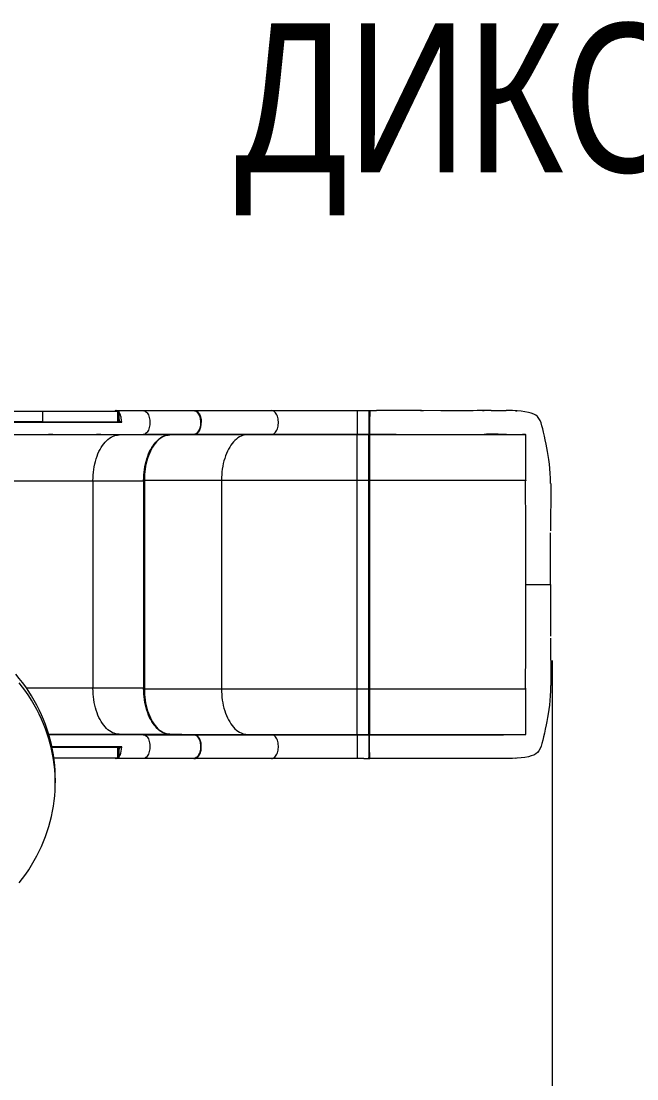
# Model space of a CAD drawing. Header units: millimetres. Extents: x -4375 to 4179, y -2869 to 2308.
# Drawn here: x 1110 to 2350, y -1137 to 994 of the extents above; entities that cross this region are included whole.
import ezdxf

# ---------------------------------------------------------------- set-up
doc = ezdxf.new("R2010")
doc.units = ezdxf.units.MM
for name, color, linetype in [('DIKOM_АРТИКУЛ', 7, 'Continuous'), ('DIKOM_ОБЪЕКТ', 7, 'Continuous'), ('DIKOM_РАЗМЕР_ЗОНА', 7, 'Continuous'), ('DIKOM_РАЗМЕР_ОБЪЕКТА', 7, 'Continuous')]:
    doc.layers.add(name, color=color, linetype=linetype)
doc.styles.add('style1', font='arial.ttf', dxfattribs={"width": 0.8})
doc.dimstyles.new('1-50', dxfattribs={"dimtxt": 300, "dimasz": 200, "dimexe": 100, "dimexo": 0, "dimgap": 100, "dimtad": 1, "dimtxsty": 'style1', "dimcen": 200, "dimclrd": 7, "dimclre": 7, "dimclrt": 7, "dimadec": 1, "dimazin": 2, "dimtfac": 1, "dimtmove": 0, "dimatfit": 2, "dimfxl": 0, "dimlwd": 25, "dimlwe": 18, "dimarcsym": 0})

# ---------------------------------------------------------------- blocks, each defined once
blk = doc.blocks.new('*D1')
at = {"layer": 'Defpoints', "color": 0, "transparency": 16777216}
for p in [(-2171.2, -294.2), (2178.8, -294.2), (-2171.2, -1386.7)]:
    blk.add_point(p, dxfattribs=at)
at = {"layer": 'DIKOM_РАЗМЕР_ОБЪЕКТА', "color": 7, "lineweight": 18, "transparency": 16777216}
for p, q in [((-2171.2, -294.2), (-2171.2, -1486.7)), ((2178.8, -294.2), (2178.8, -1486.7))]:
    blk.add_line(p, q, dxfattribs=at)
at = {"layer": 'DIKOM_РАЗМЕР_ОБЪЕКТА', "color": 7, "lineweight": 25, "transparency": 16777216}
blk.add_line((1978.8, -1386.7), (-1971.2, -1386.7), dxfattribs=at)
at = {"layer": 'DIKOM_РАЗМЕР_ОБЪЕКТА', "color": 7, "transparency": 16777216}
for points in [[(-1971.2, -1353.4), (-1971.2, -1420.1), (-2171.2, -1386.7)], [(1978.8, -1353.4), (1978.8, -1420.1), (2178.8, -1386.7)]]:
    blk.add_solid(points, dxfattribs=at)
at = {"layer": 'DIKOM_РАЗМЕР_ОБЪЕКТА', "color": 7, "transparency": 16777216, "insert": (-21.2, -1133.5), "char_height": 300, "attachment_point": 5, "style": 'style1'}
blk.add_mtext('4350', dxfattribs=at)
blk = doc.blocks.new('*D3')
at = {"layer": 'Defpoints', "color": 0, "transparency": 16777216}
for p in [(4178.8, -187.3), (-3671.2, -1137.3), (-3671.2, -2768.6)]:
    blk.add_point(p, dxfattribs=at)
at = {"layer": 'DIKOM_РАЗМЕР_ЗОНА', "color": 7, "lineweight": 18, "transparency": 16777216}
for p, q in [((4178.8, -187.3), (4178.8, -2868.6)), ((-3671.2, -1137.3), (-3671.2, -2868.6))]:
    blk.add_line(p, q, dxfattribs=at)
at = {"layer": 'DIKOM_РАЗМЕР_ЗОНА', "color": 7, "lineweight": 25, "transparency": 16777216}
blk.add_line((3978.8, -2768.6), (-3471.2, -2768.6), dxfattribs=at)
at = {"layer": 'DIKOM_РАЗМЕР_ЗОНА', "color": 7, "transparency": 16777216}
for points in [[(-3471.2, -2735.3), (-3471.2, -2801.9), (-3671.2, -2768.6)], [(3978.8, -2735.3), (3978.8, -2801.9), (4178.8, -2768.6)]]:
    blk.add_solid(points, dxfattribs=at)
at = {"layer": 'DIKOM_РАЗМЕР_ЗОНА', "color": 7, "transparency": 16777216, "insert": (253.8, -2515.4), "char_height": 300, "attachment_point": 5, "style": 'style1'}
blk.add_mtext('7850', dxfattribs=at)

msp = doc.modelspace()

# ---------------------------------------------------------------- linework, layer by layer
at = {"layer": 'DIKOM_ОБЪЕКТ', "color": 7, "linetype": 'Continuous', "lineweight": 15}
for p, q in [((1152.682, 207.668), (1009.931, 207.668)), ((1152.682, 207.668), (1152.682, 186.668)), ((1304.542, 207.668), (1152.682, 207.668)), ((1300.331, 209.168), (1300.378, 209.168)), ((1300.378, 209.168), (1300.943, 209.168)), ((1300.943, 209.168), (1355.203, 209.168)), ((1304.542, 186.668), (1304.542, 207.668)), ((1306.441, 207.668), (1304.542, 207.668)), ((1306.441, 207.668), (1306.441, 186.668)), ((1355.203, 209.168), (1449.406, 209.168)), ((1392.542, 209.168), (1432.119, 209.168)), ((1449.406, 209.168), (1457.249, 209.168)), ((1458.756, 209.168), (1459.775, 209.052)), ((1458.756, 209.168), (1614.055, 209.168)), ((1614.055, 209.168), (1786.128, 209.168)), ((1786.128, 209.168), (1786.128, 161.168)), ((1786.128, 209.168), (1800.128, 209.168)), ((1800.128, 209.168), (1809.703, 209.168)), ((1802.128, 209.18), (1801.982, 209.155)), ((1802.128, 209.18), (1811.561, 209.187)), ((1809.979, 208.019), (1810.855, 208.895)), ((1810.861, 208.712), (1810.855, 208.895)), ((1811.56, 209.177), (1825.333, 209.182)), ((1811.561, 209.187), (1811.567, 208.999)), ((1826.128, 209.196), (1825.333, 209.195)), ((2038.656, 209.127), (2040.862, 209.152)), ((2040.862, 209.152), (2042.014, 209.165)), ((2105.295, 208.851), (2106.008, 208.81)), ((1152.682, 186.668), (1009.931, 186.668)), ((1039.736, 185.69), (1312.225, 185.69)), ((1152.682, 186.668), (1304.542, 186.668)), ((1306.441, 186.668), (1304.542, 186.668)), ((1309.663, 186.668), (1306.917, 186.668)), ((1039.736, 161.168), (1355.203, 161.168)), ((1307.023, 160.167), (1039.736, 160.167)), ((1355.203, 161.168), (1307.023, 160.167)), ((1409.068, 160.167), (1307.023, 160.167)), ((1457.249, 161.168), (1355.203, 161.168)), ((1409.068, 160.167), (1457.249, 161.168)), ((1565.561, 160.665), (1433.034, 160.665)), ((1458.756, 161.168), (1455.746, 161.137)), ((1458.445, 161.318), (1457.249, 161.168)), ((1614.055, 161.168), (1458.756, 161.168)), ((1614.055, 161.168), (1565.561, 160.665)), ((1786.128, 160.665), (1565.561, 160.665)), ((1786.128, 161.168), (1614.055, 161.168)), ((1786.128, 160.665), (1786.128, 161.168)), ((1809.703, 161.168), (1786.128, 161.168)), ((1809.703, 160.665), (1786.128, 160.665)), ((1786.128, 68.667), (1786.128, 160.665)), ((1809.703, 161.276), (1809.703, 161.168)), ((1809.703, 160.665), (1809.703, 161.168)), ((1809.703, 68.667), (1809.703, 160.665)), ((1810.835, 160.958), (1809.855, 161.939)), ((1810.835, 161.461), (1809.919, 162.378)), ((1810.203, 161.668), (1810.203, 161.165)), ((1810.203, 161.165), (1810.203, 68.667)), ((1810.835, 160.958), (1810.835, 161.461)), ((1810.835, 68.667), (1810.835, 160.958)), ((1811.542, 161.456), (1811.542, 161.344)), ((1811.543, 161.168), (1811.543, 160.665)), ((2126.046, 160.665), (1811.543, 160.665)), ((1811.543, 160.665), (1811.543, 68.667)), ((1865.238, 161.168), (2022.408, 161.168)), ((2022.408, 161.168), (2036.702, 161.168)), ((2036.702, 161.168), (2042.046, 161.168)), ((2125.523, 160.724), (2125.984, 160.688)), ((2125.984, 160.688), (2126.043, 160.668)), ((2126.043, 160.668), (2126.046, 160.665)), ((2126.046, 159.322), (2126.046, 159.341)), ((2126.046, 140.227), (2126.046, 145.001)), ((2126.046, 119.602), (2126.046, 140.227)), ((2126.046, 113.197), (2126.046, 119.602)), ((2126.046, 89.411), (2126.046, 113.197)), ((2126.046, 75.83), (2126.046, 89.411)), ((1039.736, 67.668), (1254.254, 67.668)), ((1254.254, 67.668), (1356.299, 67.668)), ((1254.254, 67.668), (1254.254, -350.332)), ((1356.299, 67.668), (1356.299, -350.332)), ((1356.299, 67.668), (1356.513, 67.668)), ((1356.513, 67.668), (1356.513, -350.332)), ((1356.521, 68.667), (1357.059, 68.667)), ((1357.059, 68.667), (1357.806, 68.667)), ((1357.059, -351.33), (1357.059, 68.667)), ((1513.106, 68.667), (1357.806, 68.667)), ((1357.806, 68.667), (1357.806, -351.33)), ((1513.106, 68.667), (1513.106, -351.33)), ((1786.128, 68.667), (1513.106, 68.667)), ((1809.703, 68.667), (1786.128, 68.667)), ((1786.128, -351.33), (1786.128, 68.667)), ((1809.703, -351.33), (1809.703, 68.667)), ((1809.703, 68.667), (1810.203, 68.667)), ((1810.203, 68.667), (1810.203, -351.33)), ((1810.835, 68.667), (1810.203, 68.667)), ((1811.543, 68.667), (1810.835, 68.667)), ((1810.835, -351.33), (1810.835, 68.667)), ((2126.046, 68.667), (1811.543, 68.667)), ((1811.543, 68.667), (1811.543, -351.33)), ((2126.046, 68.667), (2126.046, 75.83)), ((2126.046, 68.667), (2126.046, 68.178)), ((2126.046, 68.178), (2126.046, 67.568)), ((2126.046, -141.332), (2126.046, 3.378)), ((2176.045, -140.769), (2176.021, -119.496)), ((2126.046, -286.042), (2126.046, -141.332)), ((2176.045, -141.895), (2176.042, -142.915)), ((2176.046, -141.332), (2176.045, -140.769)), ((1254.254, -350.332), (1120.637, -350.332)), ((1356.299, -350.332), (1254.254, -350.332)), ((1356.513, -350.332), (1356.299, -350.332)), ((1357.059, -351.33), (1356.529, -351.33)), ((1357.806, -351.33), (1357.059, -351.33)), ((1357.806, -351.33), (1513.106, -351.33)), ((1513.106, -351.33), (1786.128, -351.33)), ((1786.128, -443.328), (1786.128, -351.33)), ((1786.128, -351.33), (1809.703, -351.33)), ((1809.703, -443.328), (1809.703, -351.33)), ((1809.703, -351.33), (1810.203, -351.33)), ((1810.203, -351.33), (1810.203, -443.828)), ((1810.203, -351.33), (1810.835, -351.33)), ((1811.543, -351.33), (1810.835, -351.33)), ((1810.835, -443.621), (1810.835, -351.33)), ((1811.543, -351.33), (2126.046, -351.33)), ((1811.543, -351.33), (1811.543, -443.328)), ((2126.046, -350.841), (2126.046, -350.231)), ((2126.046, -351.33), (2126.046, -350.841)), ((2126.046, -358.493), (2126.046, -351.33)), ((2126.046, -372.074), (2126.046, -358.493)), ((2175.941, -352.686), (2175.84, -355.015)), ((2176.042, -350.357), (2175.941, -352.686)), ((2126.046, -395.86), (2126.046, -372.074)), ((2126.046, -402.265), (2126.046, -395.86)), ((2126.046, -422.89), (2126.046, -402.265)), ((2126.046, -427.665), (2126.046, -422.89)), ((1165.254, -442.83), (1307.023, -442.83)), ((1355.203, -443.832), (1165.55, -443.832)), ((1307.023, -442.83), (1355.203, -443.832)), ((1307.023, -442.83), (1409.068, -442.83)), ((1355.203, -443.832), (1457.249, -443.832)), ((1398.008, -440.683), (1398.193, -440.761)), ((1457.249, -443.832), (1409.068, -442.83)), ((1433.034, -443.328), (1565.561, -443.328)), ((1455.746, -443.8), (1458.756, -443.832)), ((1458.756, -443.832), (1614.055, -443.832)), ((1565.561, -443.328), (1614.055, -443.832)), ((1565.561, -443.328), (1786.128, -443.328)), ((1614.055, -443.832), (1786.128, -443.832)), ((1786.128, -443.832), (1786.128, -443.328)), ((1786.128, -443.328), (1809.703, -443.328)), ((1786.128, -443.832), (1786.128, -491.832)), ((1786.128, -443.832), (1809.703, -443.832)), ((1809.703, -443.832), (1809.703, -443.328)), ((1809.703, -443.924), (1809.871, -444.41)), ((1810.015, -445.139), (1810.015, -444.722)), ((1810.835, -444.125), (1810.173, -444.787)), ((1810.203, -444.254), (1810.835, -443.621)), ((1810.203, -443.828), (1810.203, -444.332)), ((1810.835, -444.125), (1810.835, -443.621)), ((1811.542, -444.12), (1811.542, -444.007)), ((1811.543, -443.328), (2126.046, -443.328)), ((1811.543, -443.328), (1811.543, -443.832)), ((1811.543, -443.832), (2022.408, -443.832)), ((2022.408, -443.832), (2036.702, -443.832)), ((2036.702, -443.832), (2042.046, -443.832)), ((2125.523, -443.387), (2125.984, -443.351)), ((2125.984, -443.351), (2126.043, -443.332)), ((2126.043, -443.332), (2126.046, -443.328)), ((2126.046, -442.004), (2126.046, -441.985)), ((1312.225, -468.353), (1171.709, -468.353)), ((1471.774, -467.832), (1472.522, -467.832)), ((1304.542, -469.332), (1171.911, -469.332)), ((1304.542, -490.332), (1304.542, -469.332)), ((1306.441, -469.332), (1304.542, -469.332)), ((1306.441, -469.332), (1306.441, -490.332)), ((1309.663, -469.332), (1306.919, -469.332)), ((1175.482, -490.332), (1304.542, -490.332)), ((1300.378, -491.832), (1300.331, -491.832)), ((1300.943, -491.832), (1300.378, -491.832)), ((1355.203, -491.832), (1300.943, -491.832)), ((1306.441, -490.332), (1304.542, -490.332)), ((1449.406, -491.832), (1355.203, -491.832)), ((1432.119, -491.832), (1392.542, -491.832)), ((1457.249, -491.832), (1449.406, -491.832)), ((1457.25, -491.832), (1458.756, -491.832)), ((1614.055, -491.832), (1458.756, -491.832)), ((1786.128, -491.832), (1614.055, -491.832)), ((1800.128, -491.832), (1786.128, -491.832)), ((1800.128, -491.832), (1809.703, -491.832)), ((1802.027, -491.832), (1802.128, -491.843)), ((1802.128, -491.843), (1811.561, -491.851)), ((1809.845, -491.04), (1809.704, -491.716)), ((1810.855, -491.558), (1810.016, -490.719)), ((1825.333, -491.846), (1811.56, -491.84)), ((1811.561, -491.851), (1811.567, -491.665)), ((1826.128, -491.859), (1825.333, -491.858)), ((2040.775, -491.814), (2038.719, -491.79)), ((2042.014, -491.828), (2040.775, -491.814)), ((2106.26, -491.449), (2105.295, -491.514)), ((2106.855, -491.409), (2106.26, -491.449)), ((1178.271, -531.79), (1178.271, -540.67))]:
    msp.add_line(p, q, dxfattribs=at)
at = {"layer": 'DIKOM_ОБЪЕКТ', "color": 7, "linetype": 'Continuous', "lineweight": 15, "flags": 128}
for points in [[(1312.225, 185.69), (1311.983, 190.144), (1311.336, 194.521), (1310.963, 196.211), (1310.525, 197.848), (1310.023, 199.42), (1309.459, 200.916), (1308.835, 202.323), (1307.478, 204.736), (1306.441, 206.018)], [(1307.586, 186.668), (1307.284, 190.492), (1306.658, 194.091), (1306.441, 194.857)], [(1306.441, 193.09), (1306.865, 190.4), (1307.1, 186.668)], [(1306.928, 186.469), (1306.751, 189.719), (1306.441, 192.082)], [(1355.203, 209.168), (1356.929, 208.979), (1358.627, 208.414), (1360.271, 207.483), (1361.835, 206.2), (1363.295, 204.585), (1364.627, 202.664), (1365.81, 200.467), (1366.826, 198.028), (1367.659, 195.387), (1368.295, 192.585), (1368.725, 189.666), (1368.942, 186.675), (1368.942, 183.661), (1368.725, 180.671), (1368.295, 177.752), (1367.659, 174.95), (1366.826, 172.309), (1365.81, 169.87), (1364.627, 167.673), (1363.295, 165.752), (1361.835, 164.137), (1360.271, 162.854), (1358.627, 161.922), (1356.929, 161.358), (1355.203, 161.168)], [(1457.249, 209.168), (1457.664, 209.157), (1458.604, 209.021)], [(1458.604, 209.021), (1459.111, 208.948), (1460.283, 208.579), (1461.488, 208.003), (1462.632, 207.258), (1464.119, 205.967), (1465.554, 204.311), (1466.876, 202.323), (1467.259, 201.645), (1467.662, 200.866), (1468.051, 200.048), (1468.283, 199.522), (1468.547, 198.884), (1469.308, 196.747), (1469.969, 194.345), (1470.424, 192.126), (1470.719, 190.127), (1470.956, 187.4), (1471.015, 185.175), (1470.751, 180.488), (1469.965, 175.975), (1469.594, 174.55), (1469.172, 173.171), (1468.818, 172.159), (1468.405, 171.105), (1467.653, 169.451), (1467.112, 168.425), (1466.638, 167.617), (1466.036, 166.694), (1465.462, 165.907), (1464.912, 165.23), (1462.506, 162.988), (1461.77, 162.499), (1461.382, 162.275), (1460.617, 161.898), (1459.212, 161.414), (1458.445, 161.318)], [(1459.775, 209.052), (1460.557, 208.962), (1462.327, 208.347), (1463.86, 207.457), (1465.202, 206.375), (1466.411, 205.117), (1467.446, 203.783), (1468.282, 202.494), (1469.266, 200.669), (1470.167, 198.594), (1470.901, 196.468), (1471.521, 194.154), (1472.065, 191.307), (1472.403, 188.319), (1472.522, 185.168)], [(1460.506, 161.859), (1460.818, 161.913), (1463.374, 163.261), (1465.72, 165.442), (1467.781, 168.387), (1469.476, 171.977), (1470.731, 176.06), (1471.511, 180.516), (1471.774, 185.146), (1471.514, 189.801), (1470.742, 194.23), (1469.485, 198.337), (1467.799, 201.92), (1465.74, 204.871), (1463.388, 207.065), (1460.84, 208.417), (1460.499, 208.475)], [(1614.055, 161.168), (1615.781, 161.358), (1617.479, 161.922), (1619.123, 162.854), (1620.687, 164.137), (1622.147, 165.752), (1623.479, 167.673), (1624.662, 169.87), (1625.678, 172.309), (1626.511, 174.95), (1627.148, 177.752), (1627.577, 180.671), (1627.794, 183.661), (1627.794, 186.675), (1627.577, 189.666), (1627.148, 192.585), (1626.511, 195.387), (1625.678, 198.028), (1624.662, 200.467), (1623.479, 202.664), (1622.147, 204.585), (1620.687, 206.2), (1619.123, 207.483), (1617.479, 208.414), (1615.781, 208.979), (1614.055, 209.168)], [(1809.703, 209.168), (1809.703, 209.157), (1809.704, 209.004)], [(1809.704, 209.052), (1809.937, 208.324), (1810.104, 207.114), (1810.18, 205.726), (1810.2, 204.357), (1810.201, 202.731), (1810.201, 201.022), (1810.202, 199.162), (1810.201, 196.166), (1810.201, 192.977), (1810.202, 189.591), (1810.201, 186.121), (1810.202, 182.622), (1810.202, 179.207), (1810.201, 175.909), (1810.202, 172.897), (1810.202, 171.06), (1810.2, 169.268), (1810.184, 167.089), (1810.141, 165.286), (1810.043, 163.526), (1809.888, 162.086), (1809.703, 161.26)], [(1809.704, 209.004), (1809.704, 208.948), (1809.705, 208.58), (1809.704, 207.983), (1809.704, 207.215), (1809.704, 205.966), (1809.704, 204.272), (1809.703, 202.311), (1809.704, 201.135), (1809.704, 199.788), (1809.705, 198.521), (1809.704, 196.403), (1809.703, 194.126), (1809.704, 192.144), (1809.704, 189.855), (1809.704, 187.52), (1809.704, 186.342), (1809.703, 185.752), (1809.703, 185.457), (1809.703, 185.31), (1809.703, 185.236), (1809.703, 185.199), (1809.703, 185.18), (1809.703, 185.171), (1809.703, 185.167), (1809.703, 185.164), (1809.703, 185.163), (1809.703, 185.163), (1809.703, 185.162), (1809.703, 185.162), (1809.703, 185.162), (1809.703, 185.162), (1809.703, 185.162), (1809.703, 185.162), (1809.703, 184.874), (1809.703, 183.887), (1809.704, 182.43), (1809.705, 181.309), (1809.705, 180.492), (1809.704, 178.207), (1809.704, 177.088), (1809.703, 176.536), (1809.703, 176.262), (1809.703, 176.126), (1809.703, 176.058), (1809.703, 176.023), (1809.703, 176.006), (1809.703, 175.998), (1809.703, 175.994), (1809.703, 175.992), (1809.703, 175.99), (1809.703, 175.99), (1809.703, 175.99), (1809.703, 175.99), (1809.703, 175.989), (1809.703, 175.989), (1809.703, 175.989), (1809.703, 175.989), (1809.703, 175.736), (1809.703, 174.839), (1809.704, 173.53), (1809.705, 172.553), (1809.705, 171.853), (1809.704, 169.957), (1809.704, 169.062), (1809.703, 168.63), (1809.703, 168.417), (1809.703, 168.312), (1809.703, 168.259), (1809.703, 168.233), (1809.703, 168.22), (1809.703, 168.214), (1809.703, 168.21), (1809.703, 168.209), (1809.703, 168.208), (1809.703, 168.208), (1809.703, 168.207), (1809.703, 168.207), (1809.703, 168.207), (1809.703, 168.207), (1809.703, 168.207), (1809.703, 168.207), (1809.703, 168.014), (1809.704, 166.632), (1809.705, 165.479), (1809.705, 164.598), (1809.704, 163.743), (1809.703, 163.004), (1809.703, 162.211), (1809.704, 161.894), (1809.703, 161.756), (1809.703, 161.693), (1809.703, 161.663), (1809.703, 161.648), (1809.703, 161.641), (1809.703, 161.637), (1809.703, 161.635), (1809.703, 161.634), (1809.703, 161.634), (1809.703, 161.634), (1809.703, 161.633), (1809.703, 161.633), (1809.703, 161.633), (1809.703, 161.633), (1809.703, 161.633), (1809.703, 161.633), (1809.703, 161.633), (1809.703, 161.633), (1809.703, 161.633), (1809.703, 161.633), (1809.703, 161.633), (1809.703, 161.631), (1809.703, 161.626), (1809.703, 161.605), (1809.703, 161.524), (1809.703, 161.409), (1809.703, 161.285), (1809.703, 161.276)], [(1810.835, 161.461), (1810.834, 161.918), (1810.83, 163.273), (1810.822, 165.464), (1810.814, 168.424), (1810.808, 172.011), (1810.804, 176.114), (1810.806, 180.562), (1810.812, 185.178), (1810.824, 189.825), (1810.839, 194.266), (1810.854, 198.377), (1810.868, 201.964), (1810.876, 204.921), (1810.877, 207.11), (1810.87, 208.452), (1810.861, 208.712)], [(1810.862, 208.823), (1811.188, 209.038), (1811.573, 209.112)], [(1811.567, 208.999), (1811.576, 208.739), (1811.583, 207.38), (1811.581, 205.163), (1811.574, 202.168), (1811.561, 198.536), (1811.547, 194.374), (1811.533, 189.879), (1811.521, 185.176), (1811.515, 180.504), (1811.513, 176.003), (1811.516, 171.85), (1811.523, 168.219), (1811.53, 165.222), (1811.537, 163.004), (1811.541, 161.631), (1811.542, 161.456)], [(2056.032, 209.075), (2051.918, 209.076), (2043.944, 209.139), (2040.862, 209.132), (2035.815, 209.12), (2027.754, 209.073), (2019.693, 209.036), (1955.191, 209.051), (1916.156, 209.143), (1890.659, 209.204), (1826.128, 209.196)], [(1913.887, 209.168), (1918.425, 209.144), (1919.857, 209.135)], [(2056.032, 209.068), (2059.06, 209.097), (2063.791, 209.15), (2067.97, 209.193), (2071.647, 209.23), (2075.545, 209.265), (2079.762, 209.283), (2084.212, 209.254), (2086.546, 209.213)], [(2176.091, 62.187), (2176.085, 63.112), (2175.823, 72.981), (2175.221, 82.77), (2174.404, 92.341), (2173.414, 101.528), (2172.275, 110.367), (2171.014, 118.865), (2169.682, 126.873), (2168.306, 134.422), (2166.905, 141.575), (2165.143, 150.035), (2163.419, 157.989), (2161.766, 165.458), (2160.151, 172.398), (2158.503, 178.704), (2156.738, 184.326), (2154.762, 189.226), (2152.435, 193.437), (2149.614, 196.971), (2146.182, 199.861), (2142.008, 202.187), (2136.991, 204.091), (2131.12, 205.675), (2124.386, 206.974), (2116.837, 207.976), (2108.439, 208.678), (2106.008, 208.782), (2099.155, 209.076), (2089.143, 209.216), (2086.546, 209.211)], [(2106.008, 208.81), (2107.421, 208.728), (2107.666, 208.711)], [(1458.756, 161.168), (1460.2, 161.301), (1461.391, 161.612), (1462.328, 161.99), (1463.017, 162.347), (1463.468, 162.618), (1464.033, 163.002), (1464.852, 163.65), (1465.645, 164.389), (1466.409, 165.218), (1467.14, 166.132), (1467.835, 167.127), (1468.341, 167.942), (1468.698, 168.569), (1469.706, 170.621), (1470.38, 172.309), (1471.014, 174.246), (1471.526, 176.208), (1472.257, 180.476), (1472.522, 185.168)], [(1173.619, 161), (1173.365, 161.017), (1172.633, 161.03), (1171.504, 161.038), (1170.107, 161.041), (1168.598, 161.038), (1167.148, 161.028), (1165.92, 161.015), (1165.053, 160.998), (1164.644, 160.98), (1164.619, 160.975), (1164.873, 160.958), (1165.605, 160.945), (1166.734, 160.936), (1168.131, 160.934), (1169.64, 160.937), (1171.09, 160.946), (1172.318, 160.96), (1173.185, 160.977), (1173.594, 160.995), (1173.619, 161)], [(1254.254, 67.668), (1254.358, 73.457), (1254.669, 79.222), (1255.187, 84.942), (1255.909, 90.595), (1256.833, 96.157), (1257.954, 101.608), (1259.269, 106.926), (1260.772, 112.09), (1262.458, 117.08), (1264.319, 121.877), (1266.349, 126.46), (1268.54, 130.814), (1270.882, 134.92), (1273.367, 138.762), (1275.985, 142.326), (1278.726, 145.597), (1281.579, 148.562), (1284.533, 151.211), (1287.576, 153.532), (1290.697, 155.517), (1293.882, 157.157), (1297.12, 158.446), (1300.398, 159.38), (1303.704, 159.954), (1307.023, 160.167)], [(1270.258, 161.01), (1270.004, 161.025), (1269.271, 161.035), (1268.143, 161.041), (1266.745, 161.04), (1265.237, 161.033), (1263.787, 161.021), (1262.559, 161.006), (1261.691, 160.988), (1261.282, 160.97), (1261.258, 160.965), (1261.511, 160.95), (1262.244, 160.939), (1263.372, 160.934), (1264.77, 160.935), (1266.278, 160.942), (1267.728, 160.954), (1268.956, 160.969), (1269.824, 160.987), (1270.233, 161.005), (1270.258, 161.01)], [(1397.082, 157.608), (1394.03, 156.028), (1390.928, 154.052), (1387.903, 151.742), (1384.967, 149.107), (1382.131, 146.157), (1379.406, 142.903), (1376.804, 139.358), (1374.334, 135.537), (1372.005, 131.453), (1369.828, 127.124), (1367.811, 122.566), (1365.961, 117.796), (1364.285, 112.834), (1362.791, 107.7), (1361.484, 102.412), (1360.37, 96.992), (1359.452, 91.461), (1358.734, 85.841), (1358.219, 80.154), (1357.91, 74.422), (1357.806, 68.667)], [(1374.792, 137.848), (1375.413, 138.762), (1378.031, 142.326), (1380.772, 145.597), (1383.625, 148.562), (1386.579, 151.211), (1389.622, 153.532), (1392.742, 155.517), (1395.928, 157.157), (1399.166, 158.446), (1402.444, 159.38), (1405.749, 159.954), (1409.068, 160.167)], [(1398.193, 158.098), (1397.197, 157.661), (1397.082, 157.608)], [(1459.956, 161.26), (1459.144, 161.188), (1458.615, 161.192)], [(1565.561, 160.665), (1562.261, 160.451), (1558.975, 159.877), (1555.716, 158.946), (1552.496, 157.661), (1549.33, 156.028), (1546.228, 154.052), (1543.203, 151.742), (1540.266, 149.107), (1537.43, 146.157), (1534.706, 142.903), (1532.103, 139.358), (1529.633, 135.537), (1527.305, 131.453), (1525.128, 127.124), (1523.11, 122.566), (1521.26, 117.796), (1519.585, 112.834), (1518.091, 107.7), (1516.784, 102.412), (1515.669, 96.992), (1514.751, 91.461), (1514.034, 85.841), (1513.519, 80.154), (1513.209, 74.422), (1513.106, 68.667)], [(1811.547, 161.247), (1811.256, 161.222), (1811.087, 161.294)], [(1865.238, 161.184), (1844.1, 161.196), (1811.542, 161.376)], [(2087.435, 161.089), (2086.859, 161.092), (2081.304, 161.157), (2075.835, 161.27), (2070.63, 161.401), (2065.84, 161.522), (2061.582, 161.615), (2057.941, 161.668), (2054.976, 161.675), (2052.721, 161.635), (2050.814, 161.561), (2047.092, 161.366), (2043.549, 161.197), (2042.034, 161.184)], [(2087.435, 161.089), (2095.209, 161.055), (2102.222, 161.017), (2108.351, 160.975)], [(2108.351, 160.975), (2112.574, 160.94), (2116.266, 160.903), (2119.397, 160.863)], [(2126.046, 157.883), (2126.044, 158.864), (2126.046, 159.322)], [(2126.046, 159.341), (2126.046, 160.311), (2126.046, 160.665)], [(2126.046, 145.001), (2126.046, 147.688), (2126.047, 149.961), (2126.047, 151.865), (2126.048, 153.791), (2126.049, 155.34), (2126.048, 156.666), (2126.046, 157.883)], [(1356.299, 67.668), (1356.403, 73.457), (1356.715, 79.222), (1357.233, 84.942), (1357.955, 90.595), (1358.879, 96.157), (1360, 101.608), (1361.315, 106.926), (1362.818, 112.09), (1364.504, 117.08), (1366.365, 121.877), (1368.395, 126.46), (1370.585, 130.814), (1372.928, 134.92), (1374.792, 137.848)], [(1375.137, 138.076), (1374.091, 136.524), (1371.991, 133.043), (1370.003, 129.367), (1368.134, 125.508), (1366.389, 121.48), (1364.774, 117.295), (1363.293, 112.967), (1361.952, 108.513), (1360.754, 103.951), (1359.704, 99.302), (1358.804, 94.592), (1358.059, 89.861), (1357.47, 85.179), (1357.042, 80.72), (1356.778, 76.924), (1356.632, 73.869), (1356.533, 70.262), (1356.513, 67.668)], [(1357.059, 68.667), (1357.163, 74.44), (1357.473, 80.19), (1357.99, 85.896), (1358.71, 91.534), (1359.631, 97.082), (1360.749, 102.519), (1362.06, 107.824), (1363.559, 112.975), (1365.239, 117.953), (1367.095, 122.737), (1369.119, 127.31), (1371.303, 131.653), (1373.639, 135.749), (1374.631, 137.343)], [(2126.046, 3.378), (2125.586, 35.645), (2125.331, 51.779), (2125.197, 59.845), (2125.108, 63.878), (2125.164, 65.891), (2125.403, 66.871), (2125.618, 67.332), (2125.695, 67.433), (2125.798, 67.507), (2126.046, 67.568)], [(2176.093, 62.187), (2176.112, 60.816), (2176.129, 59.127), (2176.151, 56.51), (2176.178, 53.197), (2176.207, 49.186), (2176.241, 43.617), (2176.267, 37.84), (2176.278, 32.157), (2176.274, 27.707), (2176.26, 24.429), (2176.24, 22.467), (2176.217, 21.281), (2176.191, 19.932), (2176.164, 18.23), (2176.135, 16.176), (2176.106, 13.772), (2176.067, 10.13), (2176.027, 5.904), (2175.984, 1.091), (2175.94, -4.315), (2175.901, -10.178), (2175.898, -15.646), (2175.933, -20.571), (2175.99, -24.948), (2176.044, -28.777), (2176.064, -31.282), (2176.057, -33.058)], [(2176.021, -119.496), (2175.989, -92.663), (2176.027, -44.001), (2176.051, -37.045)], [(2175.716, -141.332), (2176.041, -142.756), (2176.042, -143.062)], [(2176.046, -141.332), (2175.989, -190), (2176.027, -238.663), (2176.051, -245.543)], [(2176.057, -249.605), (2176.064, -251.381), (2176.044, -253.886), (2175.99, -257.715), (2175.933, -262.092), (2175.898, -267.017), (2175.906, -273.643), (2175.958, -280.583), (2176.01, -286.713), (2176.059, -291.995), (2176.106, -296.435), (2176.162, -300.795), (2176.214, -303.82), (2176.237, -304.942), (2176.257, -306.728), (2176.271, -309.373), (2176.278, -312.897), (2176.275, -317.332), (2176.259, -322.73), (2176.227, -328.837), (2176.191, -334.177), (2176.168, -337.18), (2176.147, -339.711), (2176.129, -341.791), (2176.112, -343.479), (2176.093, -344.85)], [(2126.046, -350.231), (2125.798, -350.171), (2125.695, -350.096), (2125.618, -349.995), (2125.403, -349.534), (2125.103, -347.162), (2125.147, -344.725), (2125.202, -342.252), (2125.246, -339.886), (2125.27, -338.414), (2125.284, -337.488), (2125.313, -335.611), (2125.344, -333.619), (2125.367, -332.104), (2125.42, -328.701), (2125.474, -325.268), (2125.529, -321.803), (2125.586, -318.309), (2125.82, -302.866), (2126.046, -286.042)], [(1178.271, -531.79), (1178.226, -526.534), (1177.869, -516.027), (1177.155, -505.535), (1176.085, -495.068), (1174.659, -484.636), (1172.88, -474.249), (1170.749, -463.916), (1168.267, -453.647), (1165.438, -443.453), (1162.264, -433.342), (1158.748, -423.325), (1154.893, -413.411), (1150.703, -403.609), (1146.182, -393.928), (1141.334, -384.378), (1136.164, -374.968), (1130.677, -365.707), (1124.878, -356.603), (1118.772, -347.666), (1112.365, -338.903), (1105.663, -330.323), (1098.673, -321.934)], [(1105.663, -742.137), (1112.365, -733.556), (1118.772, -724.793), (1124.878, -715.856), (1130.677, -706.752), (1136.164, -697.491), (1141.334, -688.081), (1146.182, -678.531), (1150.703, -668.851), (1154.893, -659.048), (1158.748, -649.134), (1162.264, -639.117), (1165.438, -629.006), (1168.267, -618.812), (1170.749, -608.543), (1172.88, -598.211), (1174.659, -587.823), (1176.085, -577.391), (1177.155, -566.924), (1177.869, -556.432), (1178.226, -545.925), (1178.226, -535.414), (1177.869, -524.907), (1177.155, -514.415), (1176.085, -503.948), (1174.659, -493.516), (1172.88, -483.128), (1170.749, -472.796), (1168.267, -462.527), (1165.438, -452.333), (1162.264, -442.222), (1158.748, -432.205), (1154.893, -422.291), (1150.703, -412.488), (1146.182, -402.808), (1141.334, -393.258), (1136.164, -383.848), (1130.677, -374.587), (1124.878, -365.483), (1118.772, -356.546), (1112.365, -347.783), (1105.663, -339.203)], [(1307.023, -442.83), (1303.704, -442.618), (1300.398, -442.043), (1297.12, -441.11), (1293.882, -439.82), (1290.697, -438.18), (1287.576, -436.195), (1284.533, -433.874), (1281.579, -431.226), (1278.726, -428.26), (1275.985, -424.989), (1273.367, -421.425), (1270.882, -417.583), (1268.54, -413.477), (1266.349, -409.124), (1264.319, -404.54), (1262.458, -399.744), (1260.772, -394.754), (1259.269, -389.59), (1257.954, -384.272), (1256.833, -378.821), (1255.909, -373.258), (1255.187, -367.605), (1254.669, -361.885), (1254.358, -356.12), (1254.254, -350.332)], [(1378.083, -425.056), (1378.031, -424.989), (1375.413, -421.425), (1372.928, -417.583), (1370.585, -413.477), (1368.395, -409.124), (1366.365, -404.54), (1364.504, -399.744), (1362.818, -394.754), (1361.315, -389.59), (1360, -384.272), (1358.879, -378.821), (1357.955, -373.258), (1357.233, -367.605), (1356.715, -361.885), (1356.403, -356.12), (1356.299, -350.332)], [(1356.513, -350.332), (1356.603, -355.729), (1356.693, -357.959), (1356.91, -361.643), (1357.225, -365.451), (1357.662, -369.506), (1358.229, -373.693), (1358.928, -377.958), (1359.764, -382.254), (1360.737, -386.544), (1361.846, -390.798), (1363.089, -394.989), (1364.464, -399.095), (1365.967, -403.095), (1367.594, -406.972), (1369.34, -410.71), (1371.202, -414.294), (1373.173, -417.712), (1375.249, -420.951), (1377.423, -424.001), (1378.315, -425.122)], [(1374.084, -419.138), (1373.639, -418.413), (1371.303, -414.316), (1369.119, -409.973), (1367.095, -405.4), (1365.239, -400.616), (1363.559, -395.638), (1362.06, -390.487), (1360.749, -385.183), (1359.631, -379.746), (1358.71, -374.197), (1357.99, -368.559), (1357.473, -362.854), (1357.163, -357.103), (1357.059, -351.33)], [(1357.806, -351.33), (1357.91, -357.085), (1358.219, -362.817), (1358.734, -368.505), (1359.452, -374.125), (1360.37, -379.655), (1361.484, -385.075), (1362.791, -390.363), (1364.285, -395.498), (1365.961, -400.46), (1367.811, -405.229), (1369.828, -409.787), (1372.005, -414.116), (1374.334, -418.2), (1376.804, -422.021), (1379.406, -425.566), (1382.131, -428.82), (1384.967, -431.77), (1387.903, -434.405), (1390.928, -436.715), (1394.03, -438.691), (1397.197, -440.324), (1398.008, -440.683)], [(1513.106, -351.33), (1513.209, -357.085), (1513.519, -362.817), (1514.034, -368.505), (1514.751, -374.125), (1515.669, -379.655), (1516.784, -385.075), (1518.091, -390.363), (1519.585, -395.498), (1521.26, -400.46), (1523.11, -405.229), (1525.128, -409.787), (1527.305, -414.116), (1529.633, -418.2), (1532.103, -422.021), (1534.706, -425.566), (1537.43, -428.82), (1540.266, -431.77), (1543.203, -434.405), (1546.228, -436.715), (1549.33, -438.691), (1552.496, -440.324), (1555.716, -441.609), (1558.975, -442.54), (1562.261, -443.114), (1565.561, -443.328)], [(2176.091, -344.85), (2176.085, -345.775), (2175.823, -355.644), (2175.221, -365.433), (2174.404, -375.004), (2173.414, -384.192), (2172.275, -393.03), (2171.014, -401.528), (2169.682, -409.537), (2168.306, -417.085), (2166.905, -424.238), (2165.143, -432.698), (2163.419, -440.653), (2161.766, -448.122), (2160.151, -455.061), (2158.503, -461.367), (2156.738, -466.989), (2154.762, -471.889), (2152.435, -476.1), (2149.614, -479.635), (2146.182, -482.524), (2142.008, -484.851), (2136.991, -486.754), (2131.12, -488.339), (2124.386, -489.637), (2116.837, -490.64), (2108.439, -491.341), (2099.155, -491.74), (2095.083, -491.796)], [(1409.068, -442.83), (1405.749, -442.618), (1402.444, -442.043), (1399.166, -441.11), (1395.928, -439.82), (1392.742, -438.18), (1389.622, -436.195), (1386.579, -433.874), (1383.625, -431.226), (1380.772, -428.26), (1378.083, -425.056)], [(1270.258, -443.673), (1270.004, -443.656), (1269.271, -443.638), (1268.143, -443.622), (1266.745, -443.608), (1265.236, -443.6), (1263.786, -443.597), (1262.558, -443.6), (1261.691, -443.609), (1261.282, -443.623), (1261.258, -443.628), (1261.511, -443.646), (1262.244, -443.663), (1263.372, -443.68), (1264.77, -443.693), (1266.279, -443.702), (1267.729, -443.704), (1268.957, -443.701), (1269.824, -443.692), (1270.233, -443.678), (1270.258, -443.673)], [(1355.203, -443.832), (1356.929, -444.021), (1358.627, -444.586), (1360.271, -445.517), (1361.835, -446.8), (1363.295, -448.415), (1364.627, -450.336), (1365.81, -452.533), (1366.826, -454.972), (1367.659, -457.613), (1368.295, -460.415), (1368.725, -463.334), (1368.942, -466.325), (1368.942, -469.339), (1368.725, -472.329), (1368.295, -475.248), (1367.659, -478.05), (1366.826, -480.691), (1365.81, -483.13), (1364.627, -485.327), (1363.295, -487.248), (1361.835, -488.863), (1360.271, -490.146), (1358.627, -491.078), (1356.929, -491.642), (1355.203, -491.832)], [(1457.249, -443.832), (1458.692, -443.964), (1459.882, -444.275), (1460.819, -444.653), (1461.509, -445.01), (1461.961, -445.281), (1462.495, -445.643), (1463.481, -446.431), (1464.518, -447.449), (1465.346, -448.421), (1466.193, -449.587), (1466.859, -450.648), (1467.084, -451.039), (1467.406, -451.632), (1467.813, -452.443), (1468.116, -453.096), (1468.318, -453.562), (1468.543, -454.106), (1469.305, -456.246), (1469.966, -458.644), (1470.422, -460.863), (1470.718, -462.865), (1470.956, -465.607), (1471.015, -467.837), (1470.752, -472.506), (1469.968, -477.011), (1469.598, -478.437), (1469.176, -479.817), (1468.821, -480.833), (1468.408, -481.888), (1467.658, -483.537), (1467.087, -484.619), (1466.429, -485.717), (1465.639, -486.861), (1464.9, -487.784), (1463.691, -489.042), (1462.352, -490.122), (1459.945, -491.367), (1457.249, -491.832)], [(1458.756, -443.832), (1458.442, -443.908), (1458.176, -444.125)], [(1468.49, -450.861), (1467.487, -449.277), (1466.401, -447.872), (1465.245, -446.664), (1464.32, -445.88), (1463.46, -445.276), (1462.295, -444.638), (1461.267, -444.234), (1460.406, -444.005), (1459.399, -443.87)], [(1467.792, -451.068), (1465.728, -448.115), (1463.378, -445.928), (1460.832, -444.581), (1460.499, -444.524)], [(1614.055, -491.832), (1615.781, -491.642), (1617.479, -491.078), (1619.123, -490.146), (1620.687, -488.863), (1622.147, -487.248), (1623.479, -485.327), (1624.662, -483.13), (1625.678, -480.691), (1626.511, -478.05), (1627.148, -475.248), (1627.577, -472.329), (1627.794, -469.339), (1627.794, -466.325), (1627.577, -463.334), (1627.148, -460.415), (1626.511, -457.613), (1625.678, -454.972), (1624.662, -452.533), (1623.479, -450.336), (1622.147, -448.415), (1620.687, -446.8), (1619.123, -445.517), (1617.479, -444.586), (1615.781, -444.021), (1614.055, -443.832)], [(1809.703, -443.832), (1809.703, -444.295), (1809.703, -445.668), (1809.703, -446.679), (1809.704, -447.262), (1809.704, -447.572), (1809.705, -447.732), (1809.705, -447.813), (1809.705, -447.854), (1809.705, -447.874), (1809.705, -447.885), (1809.705, -447.89), (1809.705, -447.892), (1809.705, -447.894), (1809.705, -447.894), (1809.705, -447.895), (1809.705, -447.895), (1809.705, -447.895), (1809.705, -447.895), (1809.705, -447.895), (1809.705, -447.895), (1809.705, -448.322), (1809.704, -449.297), (1809.703, -450.193), (1809.703, -450.872), (1809.703, -452.622), (1809.704, -453.554), (1809.704, -454.032), (1809.705, -454.275), (1809.705, -454.397), (1809.705, -454.458), (1809.705, -454.489), (1809.705, -454.504), (1809.705, -454.512), (1809.705, -454.516), (1809.705, -454.517), (1809.705, -454.518), (1809.705, -454.519), (1809.705, -454.519), (1809.705, -454.519), (1809.705, -454.519), (1809.705, -454.519), (1809.705, -454.519), (1809.705, -455.151), (1809.704, -456.531), (1809.703, -457.754), (1809.703, -458.657), (1809.703, -460.875), (1809.704, -462.01), (1809.704, -462.584), (1809.705, -462.871), (1809.705, -463.016), (1809.705, -463.088), (1809.705, -463.124), (1809.705, -463.142), (1809.705, -463.151), (1809.705, -463.156), (1809.705, -463.158), (1809.705, -463.159), (1809.705, -463.159), (1809.705, -463.16), (1809.705, -463.16), (1809.705, -463.16), (1809.705, -463.16), (1809.705, -463.16), (1809.705, -463.16), (1809.705, -463.426), (1809.705, -464.214), (1809.704, -465.475), (1809.703, -466.844), (1809.703, -467.832)], [(1809.871, -444.41), (1809.936, -444.598), (1810.104, -445.743), (1810.18, -447.079), (1810.2, -448.405), (1810.201, -449.987), (1810.201, -451.667), (1810.202, -453.507), (1810.202, -456.459), (1810.201, -459.636), (1810.202, -462.991), (1810.201, -466.437), (1810.202, -469.943), (1810.202, -473.389), (1810.201, -476.705), (1810.202, -479.739), (1810.202, -481.606), (1810.2, -483.419), (1810.184, -485.644), (1810.141, -487.508), (1810.043, -489.322), (1809.889, -490.83), (1809.845, -491.04)], [(1810.855, -491.558), (1810.87, -491.12), (1810.877, -489.779), (1810.876, -487.602), (1810.868, -484.65), (1810.854, -481.058), (1810.839, -476.96), (1810.824, -472.5), (1810.812, -467.854), (1810.806, -463.235), (1810.804, -458.786), (1810.808, -454.68), (1810.814, -451.092), (1810.822, -448.13), (1810.83, -445.937), (1810.834, -444.581), (1810.835, -444.125)], [(1811.087, -443.958), (1811.256, -443.885), (1811.547, -443.911)], [(1811.567, -491.665), (1811.576, -491.407), (1811.583, -490.049), (1811.581, -487.844), (1811.574, -484.854), (1811.561, -481.218), (1811.547, -477.069), (1811.533, -472.554), (1811.522, -467.851), (1811.515, -463.177), (1811.513, -458.674), (1811.516, -454.519), (1811.523, -450.887), (1811.53, -447.888), (1811.537, -445.668), (1811.541, -444.295), (1811.542, -444.12)], [(1811.542, -444.039), (1844.1, -443.859), (1865.238, -443.847)], [(2042.046, -443.832), (2051.362, -443.829), (2060.742, -443.819), (2070.002, -443.803), (2078.951, -443.781), (2087.408, -443.752), (2095.209, -443.719), (2102.222, -443.68), (2108.351, -443.639)], [(2042.07, -443.847), (2043.549, -443.86), (2047.092, -444.029), (2050.814, -444.224), (2052.721, -444.298), (2054.976, -444.338), (2057.941, -444.331), (2061.582, -444.278), (2065.84, -444.185), (2070.63, -444.064), (2075.835, -443.934), (2081.304, -443.82), (2086.859, -443.755), (2087.435, -443.753)], [(2108.351, -443.639), (2112.574, -443.603), (2116.266, -443.566), (2119.397, -443.527)], [(2126.046, -441.985), (2126.044, -441.527), (2126.046, -440.546)], [(2126.046, -440.546), (2126.048, -438.782), (2126.048, -437.113), (2126.047, -434.175), (2126.046, -431.308), (2126.046, -427.665)], [(2126.046, -443.328), (2126.046, -442.974), (2126.046, -442.004)], [(1306.441, -488.788), (1306.465, -488.762), (1307.155, -487.869), (1307.777, -486.931), (1308.335, -485.966), (1308.832, -484.994), (1310.28, -481.313), (1311.335, -477.189), (1311.983, -472.81), (1312.225, -468.353)], [(1470.739, -458.759), (1469.487, -454.669), (1467.792, -451.068)], [(1471.774, -467.832), (1471.515, -463.216), (1470.739, -458.759)], [(1471.774, -467.832), (1471.513, -472.466), (1470.739, -476.904)], [(1809.703, -467.832), (1809.704, -472.518), (1809.703, -477.013), (1809.704, -481.169), (1809.704, -483.059), (1809.704, -483.95), (1809.703, -484.381), (1809.703, -484.592), (1809.703, -484.697), (1809.703, -484.75), (1809.703, -484.776), (1809.703, -484.789), (1809.703, -484.795), (1809.703, -484.799), (1809.703, -484.8), (1809.703, -484.801), (1809.703, -484.801), (1809.703, -484.802), (1809.703, -484.802), (1809.703, -484.802), (1809.703, -484.802), (1809.703, -484.802), (1809.703, -484.802), (1809.703, -484.985), (1809.703, -485.655), (1809.704, -486.591), (1809.705, -487.251), (1809.705, -487.786), (1809.704, -488.993), (1809.704, -489.522), (1809.703, -489.767), (1809.703, -489.884), (1809.703, -489.942), (1809.703, -489.97), (1809.703, -489.984), (1809.703, -489.991), (1809.703, -489.995), (1809.703, -489.997), (1809.703, -489.998), (1809.703, -489.998), (1809.703, -489.998), (1809.703, -489.998), (1809.703, -489.998), (1809.703, -489.998), (1809.703, -489.998), (1809.703, -489.998), (1809.703, -489.998), (1809.703, -490.091), (1809.703, -490.438), (1809.704, -490.89), (1809.704, -491.137)], [(1306.441, -475.753), (1306.865, -473.063), (1307.1, -469.332)], [(1470.739, -476.904), (1469.846, -480.005), (1468.692, -482.863), (1467.317, -485.384), (1465.743, -487.531), (1463.992, -489.261), (1462.122, -490.519), (1460.18, -491.28), (1458.177, -491.539)], [(1458.756, -491.832), (1459.57, -491.79), (1460.381, -491.664), (1461.043, -491.499), (1461.764, -491.252), (1462.748, -490.801), (1464.642, -489.527), (1465.544, -488.712), (1465.981, -488.261), (1466.196, -488.025), (1466.303, -487.904), (1466.356, -487.843), (1466.383, -487.813), (1466.396, -487.797), (1466.402, -487.79), (1466.406, -487.786), (1466.407, -487.784), (1466.408, -487.783), (1466.409, -487.783), (1466.409, -487.782), (1466.409, -487.782), (1466.409, -487.782), (1466.409, -487.782), (1466.409, -487.782), (1466.409, -487.782), (1466.409, -487.782), (1466.46, -487.723), (1466.879, -487.209), (1467.668, -486.124), (1468.293, -485.138), (1468.807, -484.232), (1469.393, -483.066), (1470.563, -480.175), (1471.474, -477.016)], [(1810.015, -490.941), (1810.017, -490.5), (1810.016, -489.585)], [(1811.572, -491.777), (1811.188, -491.703), (1810.862, -491.488)], [(2054.796, -491.739), (2051.918, -491.739), (2043.944, -491.803), (2040.775, -491.795), (2035.815, -491.783), (2027.754, -491.736), (2019.693, -491.699), (1955.191, -491.714), (1915.618, -491.808), (1890.659, -491.867), (1826.128, -491.859)], [(1919.77, -491.798), (1917.349, -491.815), (1913.887, -491.832)], [(2095.083, -491.817), (2094.057, -491.863), (2091.61, -491.932), (2088.609, -491.964), (2085.057, -491.97), (2081.032, -491.956), (2076.838, -491.928), (2071.089, -491.88), (2065.229, -491.829), (2059.332, -491.773), (2054.921, -491.731), (2054.796, -491.73)]]:
    msp.add_lwpolyline(points, dxfattribs=at)
at = {"layer": 'DIKOM_ОБЪЕКТ', "color": 7, "linetype": 'Continuous', "lineweight": 15}
for centre, radius, start, end in [((1300.331, 205.768), 3.4, 90, 146.025524), ((1300.435, 206.278), 2.901, 91.124362, 151.367419), ((1301, 206.278), 2.901, 91.124362, 151.367419), ((1300.918, 203.6), 5.568, 47.274144, 89.747209), ((1309.413, 182.405), 4.325, 49.434648, 86.680497), ((1809.703, 161.165), 0.5, 269.999298, 359.911315), ((1811.543, 162.168), 1, 225.001309, 269.998396), ((1811.543, 161.665), 1, 225.000665, 270.000099), ((2119.237, 7.968), 152.896, 87.643936, 89.940188), ((1168.274, -681.809), 238.214, 88.714231, 90.692553), ((1169.596, -232.64), 211.07, 268.864268, 271.09208), ((1458.776, -449.786), 5.955, 83.989449, 90.192981), ((1809.703, -443.828), 0.5, 0.087967, 90.0007), ((1809.703, -444.332), 0.5, 308.659661, 89.99962), ((1811.543, -444.328), 1, 89.9999, 134.999334), ((1811.543, -444.832), 1, 90.002813, 134.997685), ((2119.237, -290.636), 152.89, 270.059763, 272.356098), ((1309.413, -465.068), 4.325, 273.319644, 310.565153), ((1468.548, -452.315), 1.458, 92.282708, 121.236997), ((1443.327, -464.921), 28.838, 12.565877, 29.241303), ((1471.536, -461.478), 2.833, 91.255522, 106.329654), ((1432.925, -467.679), 39.597, 359.779062, 13.212416), ((1432.539, -467.936), 39.983, 346.852833, 0.150231), ((1271.175, -468.784), 35.755, 350.522767, 359.440878), ((1269.435, -468.234), 38.167, 345.83306, 358.351421), ((1471.536, -474.185), 2.833, 253.670345, 268.744479), ((1300.331, -488.432), 3.4, 213.974476, 270), ((1300.468, -488.888), 2.956, 209.238698, 268.265104), ((1301.032, -488.888), 2.956, 209.238698, 268.265104), ((1301.052, -486.612), 5.221, 268.798252, 314.269804), ((1458.764, -491.114), 0.718, 228.568456, 269.338992), ((1732.908, -491.32), 76.797, 359.617192, 0.136299)]:
    msp.add_arc(centre, radius, start, end, dxfattribs=at)
msp.add_open_spline([(2126.046, -141.332), (2128.502, -141.332), (2133.417, -141.332), (2140.637, -141.332), (2147.548, -141.332), (2153.997, -141.332), (2159.837, -141.332), (2164.844, -141.332), (2168.951, -141.332), (2172.165, -141.332), (2174.393, -141.332), (2175.565, -141.332), (2175.697, -141.332), (2175.717, -141.332)], degree=3, knots=[0, 0, 0, 0, 0.10031987, 0.20081942, 0.30145866, 0.40219576, 0.50298878, 0.60379464, 0.69882374, 0.79379237, 0.88866456, 0.98340446, 1, 1, 1, 1], dxfattribs=at)

# ---------------------------------------------------------------- texts
at = {"layer": 'DIKOM_АРТИКУЛ', "insert": (1539.641, 989.452), "char_height": 300, "attachment_point": 1, "style": 'style1'}
msp.add_mtext_dynamic_manual_height_columns('ДИКС-1.9', width=1647.54452, gutter_width=20, heights=[0], dxfattribs=at)

# ---------------------------------------------------------------- dimensions: what is measured, and where the dimension line sits
at = {"layer": 'DIKOM_РАЗМЕР_ЗОНА'}
dim = msp.add_linear_dim(base=(-3671.182, -2768.598), p1=(4178.818, -187.332), p2=(-3671.182, -1137.332), dimstyle='1-50', dxfattribs=at)
dim.commit()
dim.dimension.update_dxf_attribs({"geometry": '*D3', "text_midpoint": (253.818, -2768.598), "dimtype": 160})
at = {"layer": 'DIKOM_РАЗМЕР_ОБЪЕКТА'}
dim = msp.add_linear_dim(base=(-2171.182, -1386.741), p1=(2178.818, -294.213), p2=(-2171.182, -294.213), dimstyle='1-50', dxfattribs=at)
dim.commit()
dim.dimension.update_dxf_attribs({"geometry": '*D1', "text_midpoint": (-21.182, -1386.741), "dimtype": 160})

doc.saveas('drawing.dxf')
